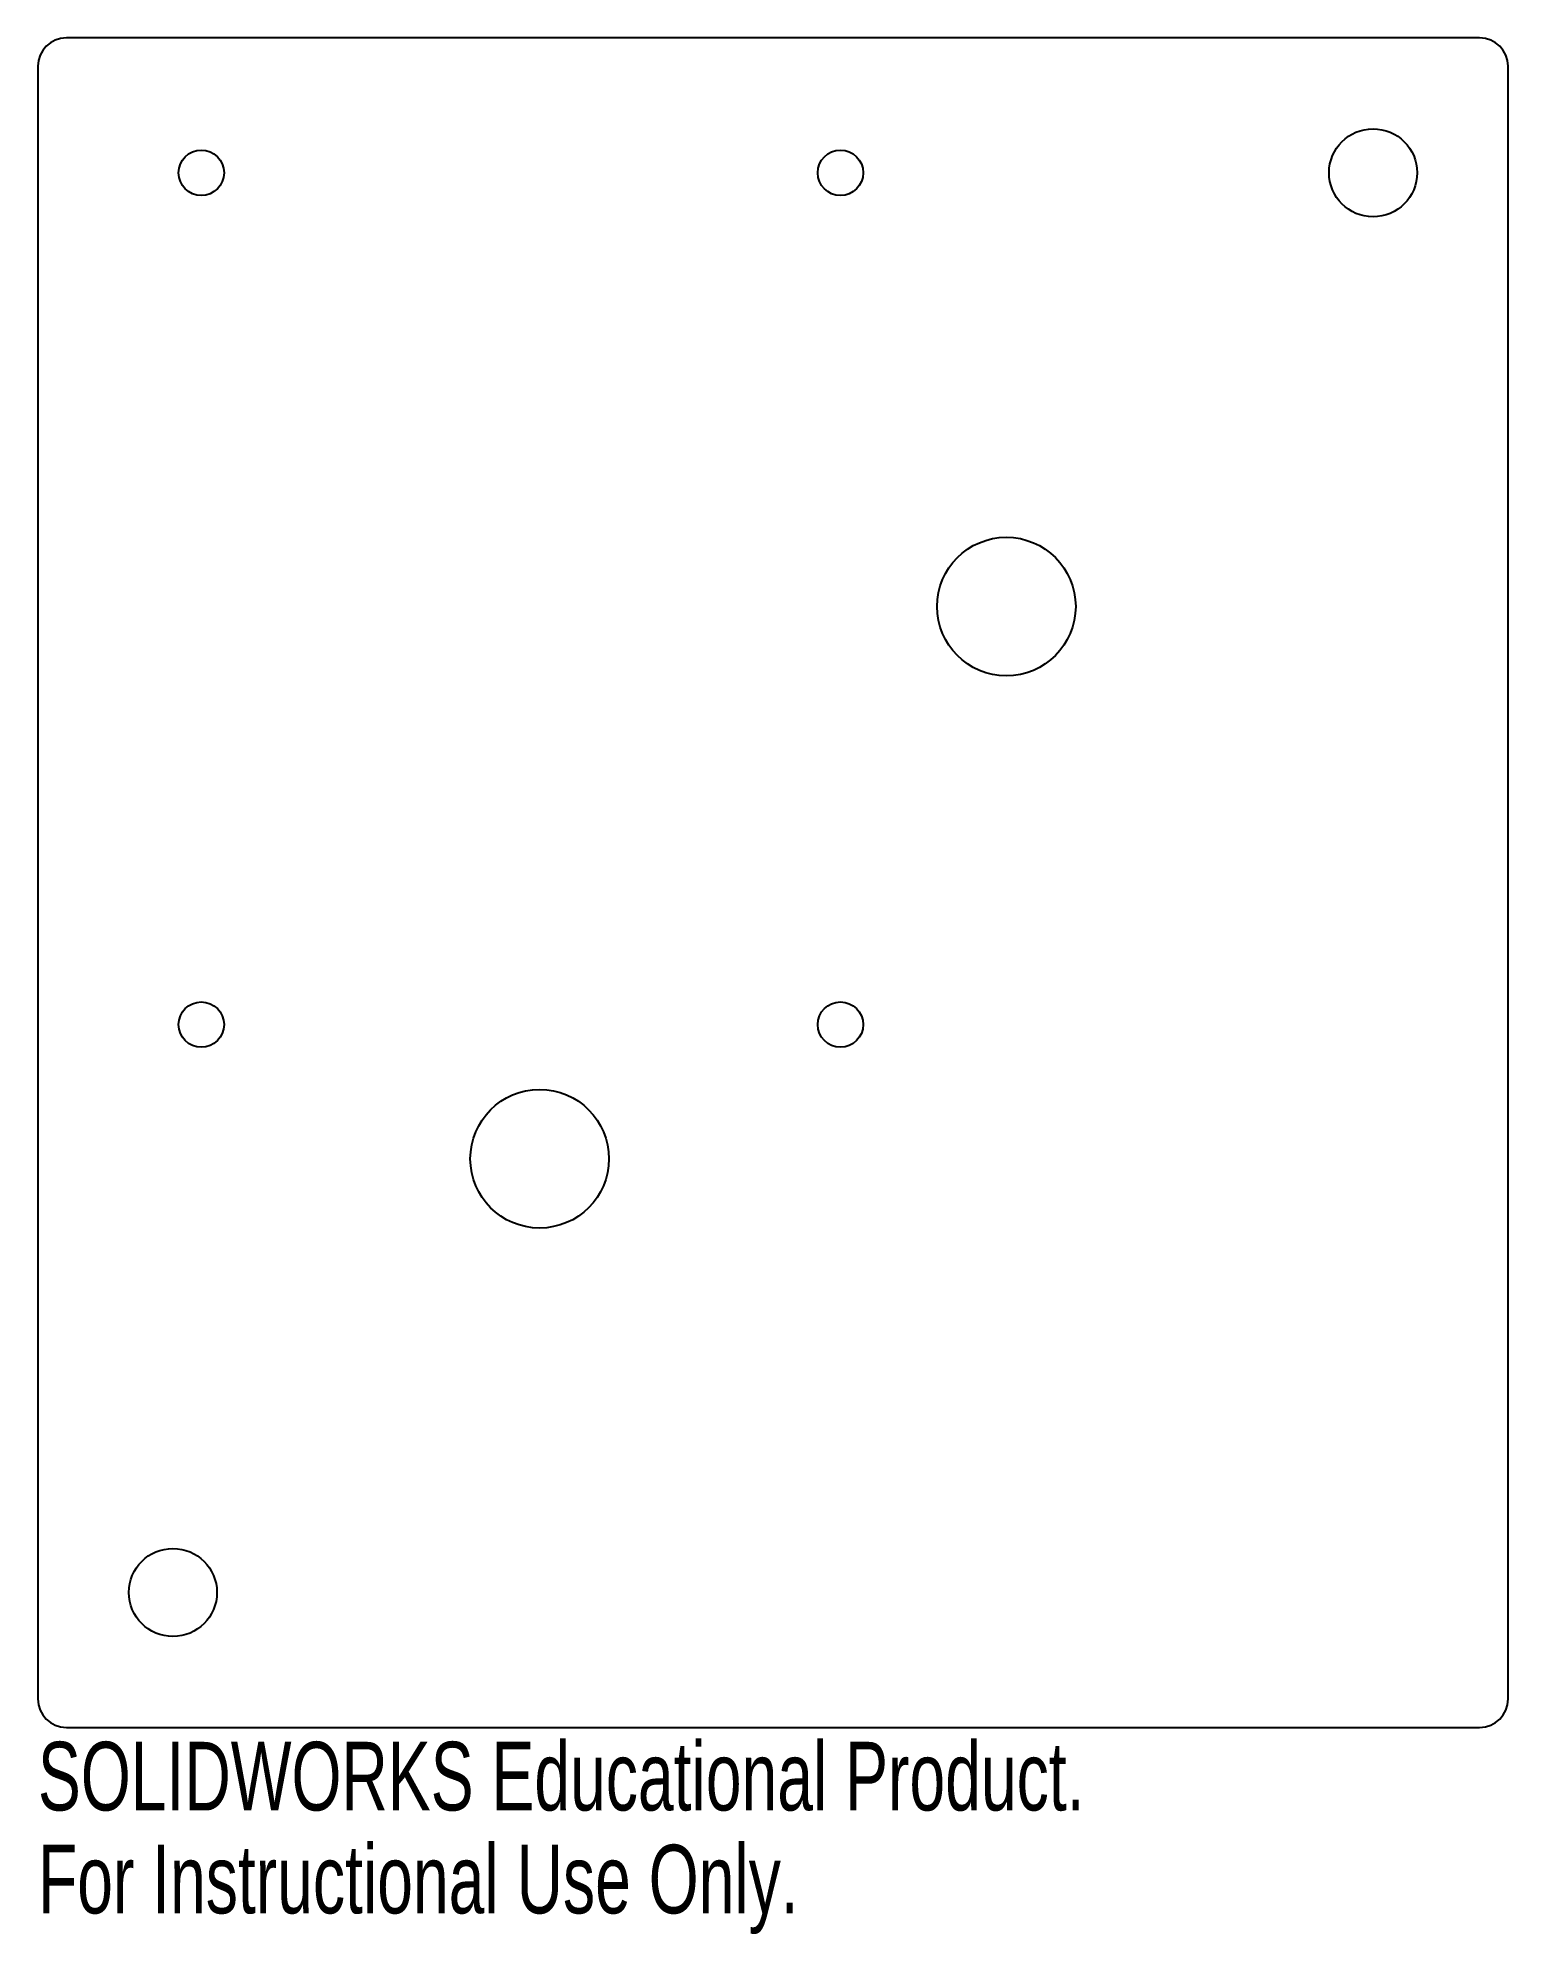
# Model space of a CAD drawing. Header units: millimetres. Extents: x -52 to 52, y -74 to 60.
import ezdxf

# ---------------------------------------------------------------- set-up
doc = ezdxf.new("R2010")
doc.units = ezdxf.units.MM
doc.styles.add('SLDTEXTSTYLE0', font='TXT', dxfattribs={"width": 0.7})

msp = doc.modelspace()

# ---------------------------------------------------------------- linework, layer by layer
at = {"color": 7, "linetype": 'Continuous', "lineweight": 25}
for p, q in [((49.75, 59.5), (-49.75, 59.5)), ((-51.75, 57.5), (-51.75, -57.5)), ((51.75, -57.5), (51.75, 57.5)), ((-49.75, -59.5), (49.75, -59.5))]:
    msp.add_line(p, q, dxfattribs=at)
for centre, radius in [((42.25, 50), 3.1), ((-40.25, 50), 1.6), ((4.75, 50), 1.6), ((16.43, 19.45), 4.88), ((-40.25, -10), 1.6), ((4.75, -10), 1.6), ((-16.43, -19.45), 4.88), ((-42.25, -50), 3.1)]:
    msp.add_circle(centre, radius, dxfattribs=at)
for centre, start, end in [((-49.75, 57.5), 90, 180), ((49.75, 57.5), 0, 90), ((-49.75, -57.5), 180, 270), ((49.75, -57.5), 270, 0)]:
    msp.add_arc(centre, 2, start, end, dxfattribs=at)

# ---------------------------------------------------------------- texts
at = {"color": 7, "linetype": 'Continuous', "char_height": 4.8336, "attachment_point": 1, "style": 'SLDTEXTSTYLE0'}
for s, insert in [('SOLIDWORKS Educational Product.', (-51.75, -60.52)), ('For Instructional Use Only.', (-51.75, -67.77))]:
    msp.add_mtext(s, dxfattribs=dict(at, insert=insert))

doc.saveas('drawing.dxf')
